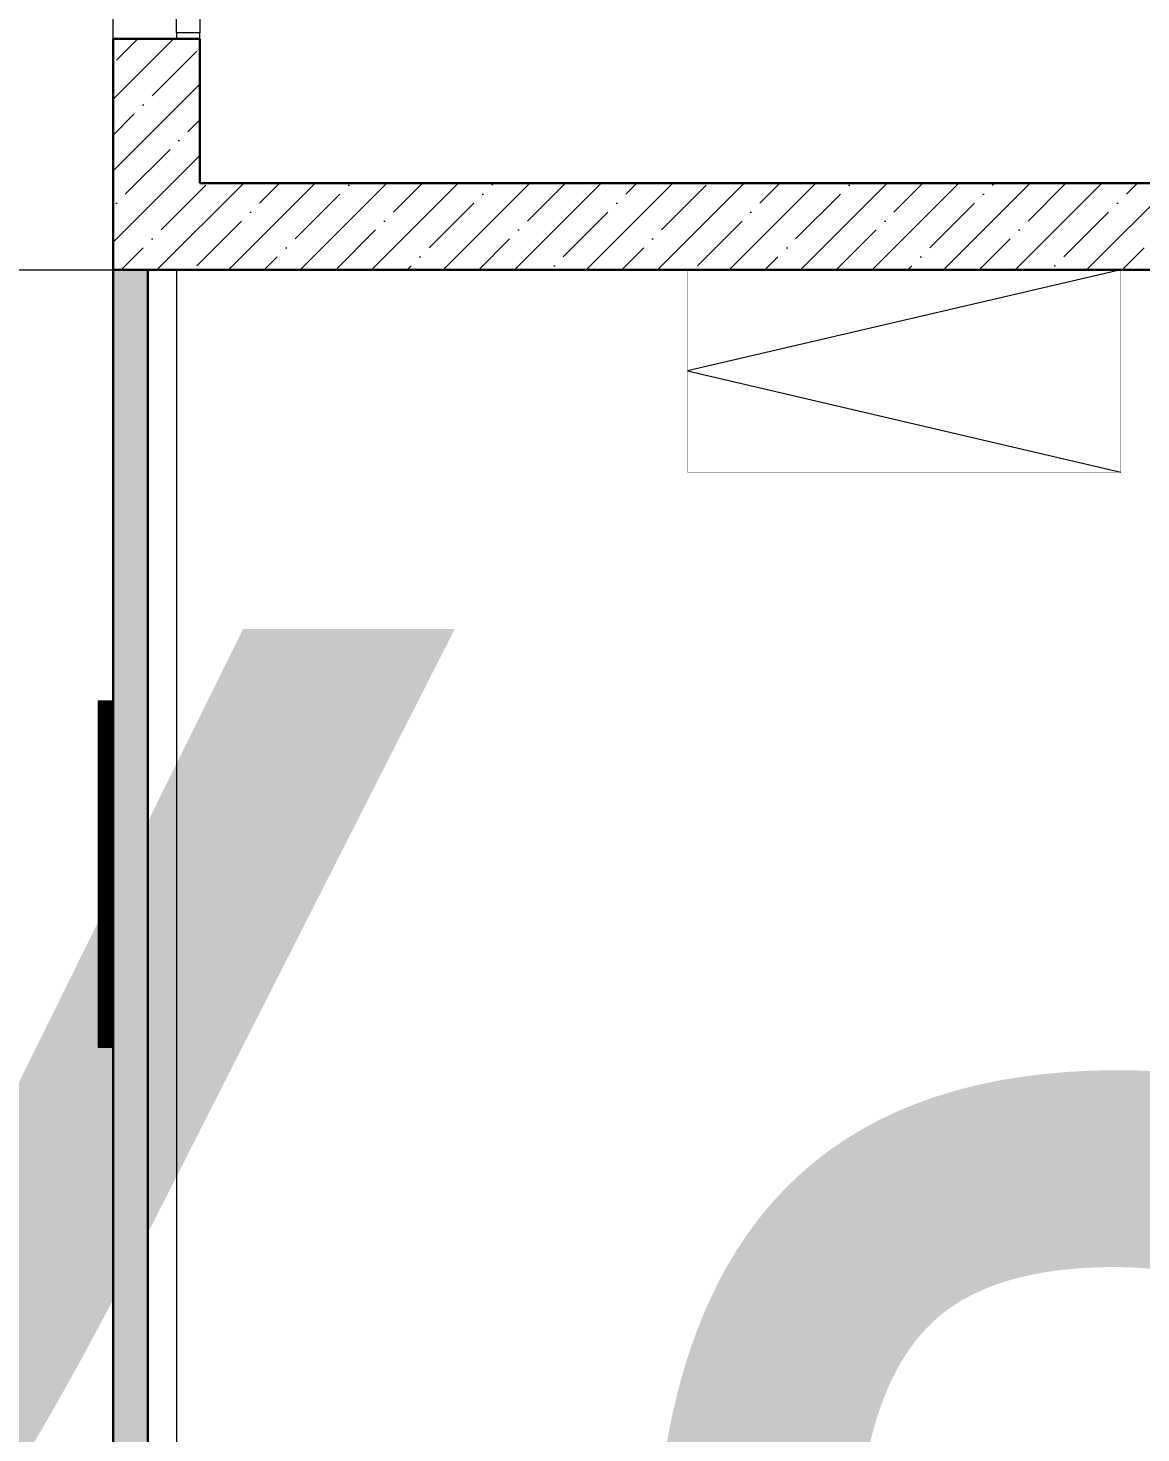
# Model space of a CAD drawing. Header units: millimetres. Extents: x -13407 to 115150, y -83292 to 109271.
# Drawn here: x 5956 to 9808, y 2224 to 7087 of the extents above; entities that cross this region are included whole.
import ezdxf
from ezdxf.enums import TextEntityAlignment as Align

# ---------------------------------------------------------------- set-up
doc = ezdxf.new("R2018")
doc.units = ezdxf.units.MM
doc.linetypes.add('ACAD_ISO03W100', pattern=[30, 12, -18])
doc.linetypes.add('CENTER', pattern=[2, 1.25, -0.25, 0.25, -0.25])
doc.layers.get('Defpoints').update_dxf_attribs({"color": 6})
for name, color, linetype, lineweight in [('АР_Двери', 5, 'Continuous', 18), ('АР_Маркер экспликации', 239, 'Continuous', 13), ('АР_Номер помещения', 1, 'Continuous', 25), ('АР_Оси', 193, 'Continuous', 9), ('АР_Перегородки газоблок', 165, 'Continuous', 30), ('АР_Перегородки газоблок_Штрих', 165, 'Continuous', 5), ('АР_Помещения_площадь', 19, 'Continuous', 9), ('АР_Сущ Несущая стена', 202, 'Continuous', 30), ('АР_Штриховка монолит', 250, 'Continuous', 9), ('ТХ_мебель передв', 250, 'Continuous', 13)]:
    doc.layers.add(name, color=color, linetype=linetype, lineweight=lineweight)
doc.layers.add('АР_Названия помещений', color=124, linetype='Continuous', lineweight=5, plot=False)
doc.styles.add('ISOCPEUR', font='isocpeur.ttf', dxfattribs={"width": 0.7})
doc.styles.get("Standard").update_dxf_attribs({"font": 'arial.ttf'})
pattern_1 = [(45, (-218395.23, -55205.68), (-123.74369, 123.74369), []), (45, (-218271.49, -55205.68), (-123.74369, 123.74369), [218.75, -43.75, 0, -43.75])]

# ---------------------------------------------------------------- blocks, each defined once
blk = doc.blocks.new('Полуторная_на лестницу')
for points in [[(75, 80), (75, 1080), (124.9, 1080), (124.9, 80)], [(1375.1, 430), (1375.1, 80), (1425, 80), (1425, 430)]]:
    blk.add_lwpolyline(points, close=True)
for points in [[(0, 0), (0, 80), (20, 80), (20, 0), (0, 0)], [(20, 80), (20, 0), (90, 0), (90, 30), (75, 30), (75, 80), (20, 80)], [(1480, 80), (1480, 0), (1410, 0), (1410, 30), (1425, 30), (1425, 80), (1480, 80)], [(1500, 0), (1500, 80), (1480, 80), (1480, 0), (1500, 0)]]:
    blk.add_lwpolyline(points)
at = {"linetype": 'ACAD_ISO03W100', "ltscale": 3}
for centre, radius, start, end in [((75, 80), 1000, 0, 90), ((1465.4, 39.6), 392.5, 95.9075, 174.0925)]:
    blk.add_arc(centre, radius, start, end, dxfattribs=at)
blk = doc.blocks.new('*U257')
at = {"layer": 'Defpoints', "color": 7, "style": 'ISOCPEUR', "width": 0.7, "flags": 1}
blk.add_attdef('КАТЕГОРИЯ', (-499.2, -2092.2), '', height=250, dxfattribs=at)
at = {"layer": 'Defpoints', "color": 7, "style": 'ISOCPEUR', "width": 0.7}
blk.add_attdef('ПЛОЩАДЬ_ПОМЕЩЕНИЯ', text='', height=200, dxfattribs=at).set_placement((-19285.9, -4172.3), align=Align.MIDDLE_RIGHT)
at = {"layer": 'АР_Номер помещения', "color": 7, "style": 'ISOCPEUR', "width": 0.7}
blk.add_attdef('НОМЕР_ПОМЕЩЕНИЯ', text='', height=300, dxfattribs=at).set_placement((-21806.2, 2815.2), align=Align.MIDDLE_CENTER)
at = {"layer": 'АР_Помещения_площадь', "color": 7, "lineweight": 30, "width": 0.7, "flags": 104}
blk.add_attdef('ИМЯ_ПОМЕЩЕНИЯ', text='', height=100, dxfattribs=at).set_placement((157.6, 1217.1), align=Align.MIDDLE_CENTER)
blk = doc.blocks.new('A$C3da1b1ea')
at = {"lineweight": 0}
blk.add_lwpolyline([(0, 0), (50, 0), (50, -1200), (0, -1200), (0, 0)], dxfattribs=at)
blk = doc.blocks.new('У016')
at = {"layer": 'ТХ_мебель передв', "lineweight": 0, "ltscale": 100, "transparency": 33554687}
for p, q in [((-49562.5, 37416.5), (-49212.5, 35916.5)), ((-49212.5, 35916.5), (-48862.5, 37416.5))]:
    blk.add_line(p, q, dxfattribs=at)
at = {"layer": 'ТХ_мебель передв', "lineweight": 0, "ltscale": 100, "transparency": 33554687, "const_width": 1}
blk.add_lwpolyline([(-49562.5, 37416.5), (-49562.5, 35916.5), (-48862.5, 35916.5), (-48862.5, 37416.5)], close=True, dxfattribs=at)

msp = doc.modelspace()

# ---------------------------------------------------------------- hatches: boundary and pattern name
at = {"layer": 'АР_Перегородки газоблок_Штрих', "ltscale": 100}
h = msp.add_hatch(dxfattribs=at)
h.set_pattern_fill('AR-CONC', color=256, scale=30)
h.set_pattern_definition([(50, (-195010.61, -55205.68), (215.17805, -18.82564), [22.5, -247.5]), (355, (-195010.61, -55205.68), (-41.6254, 225.65764), [18, -198]), (100.45144, (-194992.68, -55207.25), (173.55265, 206.832), [19.12206, -210.34263]), (46.1842, (-195010.61, -55145.68), (320.1724, -49.6558), [33.75, -371.25]), (96.63564, (-194983.93, -55149.82), (280.3986, 292.2356), [28.6831, -315.51413]), (351.18416, (-195010.6, -55145.68), (280.3986, 292.2356), [27, -297]), (21, (-194980.61, -55160.68), (179.07212, -120.78567), [22.5, -247.5]), (326, (-194980.61, -55160.68), (72.9946, 217.54501), [18, -198]), (71.45144, (-194965.7, -55170.75), (252.06671, 96.75935), [19.12206, -210.34263]), (37.5, (-195010.615, -55205.68), (3.647957, 99.868156), [0, -195.6, 0, -201, 0, -198.75]), (7.5, (-195010.61, -55205.68), (78.92086, 118.323514), [0, -114.6, 0, -191.1, 0, -75.75]), (327.5, (-195077.515, -55205.68), (160.14673, -6.76646), [0, -75, 0, -234, 0, -310.5]), (317.5, (-195107.51, -55205.68), (174.95585, 30.031495), [0, -97.5, 0, -155.4, 0, -220.5])])
h.paths.add_polyline_path([(6250, 6250), (6250, 100), (6370, 100), (6370, 5730), (6370, 5730), (6370, 6250), (6370, 6250), (6370, 5850), (6370, 5850), (6370, 6250)])
at = {"layer": 'АР_Штриховка монолит', "ltscale": 100}
h = msp.add_hatch(dxfattribs=at)
h.set_pattern_fill('ANSI35', color=256, scale=700)
h.set_pattern_definition(pattern_1)
h.paths.add_polyline_path([(9251.4, 6550), (6550, 6550), (6550, 7050), (6250, 7050), (6250, 6250), (9251.4, 6250)])
h = msp.add_hatch(dxfattribs=at)
h.set_pattern_fill('ANSI35', color=256, scale=700)
h.set_pattern_definition(pattern_1)
h.paths.add_polyline_path([(10780, 6550), (9195, 6550), (9195, 6250), (10780, 6250)])

# ---------------------------------------------------------------- linework, layer by layer
at = {"layer": 'АР_Оси', "linetype": 'CENTER', "ltscale": 1000}
for p, q in [((6250, -1811.3), (6250, 32072.7)), ((-12563.8, 6250), (71033.4, 6250))]:
    msp.add_line(p, q, dxfattribs=at)
at = {"layer": 'АР_Перегородки газоблок', "ltscale": 100}
for points in [[(6250, 100), (6250, 6250)], [(6370, 6250), (6370, 100)]]:
    msp.add_lwpolyline(points, dxfattribs=at)
at = {"layer": 'АР_Сущ Несущая стена', "ltscale": 100}
for p, q in [((6250, 7050), (6250, 6250)), ((6250, 7050), (6550, 7050)), ((6550, 7050), (6550, 6550)), ((6550, 6550), (9364, 6550)), ((9195, 6550), (10780, 6550)), ((6250, 6250), (9364, 6250)), ((9195, 6250), (10780, 6250))]:
    msp.add_line(p, q, dxfattribs=at)
at = {"layer": 'ТХ_мебель передв', "ltscale": 100}
msp.add_lwpolyline([(6370.1, 6250), (6470.1, 6250), (6470.1, 1250), (6370.1, 1250)], close=True, dxfattribs=at)
at = {"layer": 'ТХ_мебель передв', "const_width": 50, "elevation": 0}
msp.add_lwpolyline([(6225, 4757.9), (6225, 3557.9)], dxfattribs=at)

# ---------------------------------------------------------------- block references
at = {"layer": 'АР_Двери', "rotation": 270}
msp.add_blockref('Полуторная_на лестницу', (6470, 8550), dxfattribs=at)
at = {"layer": 'АР_Маркер экспликации', "color": 7}
ref = msp.add_blockref('*U257', (25227.6, 4935.4), dxfattribs=at)
lines = msp.add_mtext('\\W0.8000;Кабинет истории Тип 1', dxfattribs={"layer": 'АР_Названия помещений', "insert": (3280.5, 5006.7), "char_height": 7009.713, "width": 926.94, "attachment_point": 1})
ref.add_attrib('ИМЯ_ПОМЕЩЕНИЯ', '', (3280.5, 5006.7), dxfattribs={"flags": 104}).embed_mtext(lines)
at = {"layer": 'ТХ_мебель передв', "rotation": 270}
msp.add_blockref('У016', (-27678.1, -43312.5), dxfattribs=at)
at = {"layer": 'ТХ_мебель передв', "lineweight": 0, "rotation": 180}
msp.add_blockref('A$C3da1b1ea', (6250, 3557.9, 0), dxfattribs=at)

doc.saveas('drawing.dxf')
